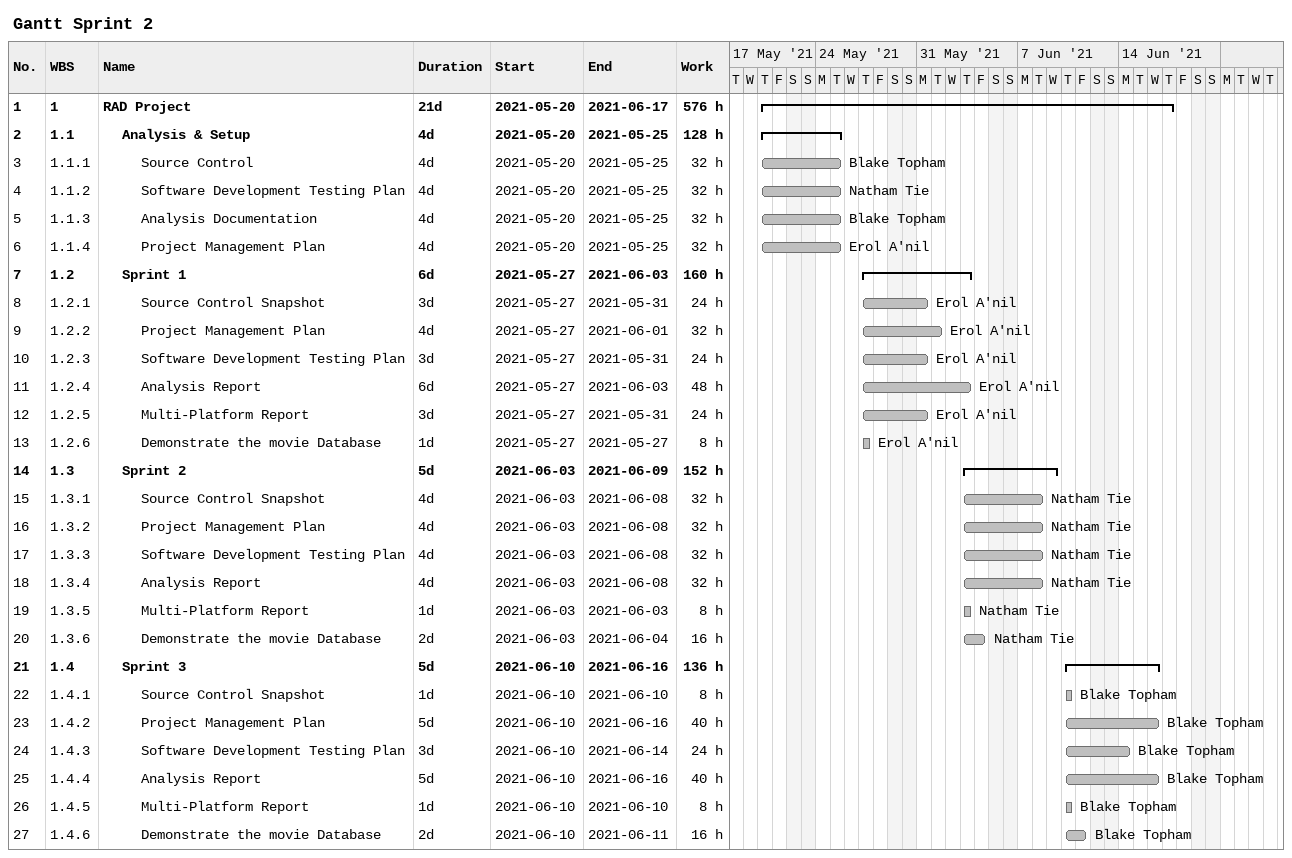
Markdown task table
Gantt Sprint 2

| ID | WBS | Task | Duration | Start | Finish | Resources | Work (h) |
|---|---|---|---|---|---|---|---|
| 1 | 1 | **RAD Project** | 21d | 2021-05-20 | 2021-06-17 |  | 576 |
| 2 | 1.1 | **Analysis & Setup** | 4d | 2021-05-20 | 2021-05-25 |  | 128 |
| 3 | 1.1.1 | Source Control | 4d | 2021-05-20 | 2021-05-25 | Blake Topham | 32 |
| 4 | 1.1.2 | Software Development Testing Plan | 4d | 2021-05-20 | 2021-05-25 | Natham Tie | 32 |
| 5 | 1.1.3 | Analysis Documentation | 4d | 2021-05-20 | 2021-05-25 | Blake Topham | 32 |
| 6 | 1.1.4 | Project Management Plan | 4d | 2021-05-20 | 2021-05-25 | Erol A'nil | 32 |
| 7 | 1.2 | **Sprint 1** | 6d | 2021-05-27 | 2021-06-03 |  | 160 |
| 8 | 1.2.1 | Source Control Snapshot | 3d | 2021-05-27 | 2021-05-31 | Erol A'nil | 24 |
| 9 | 1.2.2 | Project Management Plan | 4d | 2021-05-27 | 2021-06-01 | Erol A'nil | 32 |
| 10 | 1.2.3 | Software Development Testing Plan | 3d | 2021-05-27 | 2021-05-31 | Erol A'nil | 24 |
| 11 | 1.2.4 | Analysis Report | 6d | 2021-05-27 | 2021-06-03 | Erol A'nil | 48 |
| 12 | 1.2.5 | Multi-Platform Report | 3d | 2021-05-27 | 2021-05-31 | Erol A'nil | 24 |
| 13 | 1.2.6 | Demonstrate the movie Database | 1d | 2021-05-27 | 2021-05-27 | Erol A'nil | 8 |
| 14 | 1.3 | **Sprint 2** | 5d | 2021-06-03 | 2021-06-09 |  | 152 |
| 15 | 1.3.1 | Source Control Snapshot | 4d | 2021-06-03 | 2021-06-08 | Natham Tie | 32 |
| 16 | 1.3.2 | Project Management Plan | 4d | 2021-06-03 | 2021-06-08 | Natham Tie | 32 |
| 17 | 1.3.3 | Software Development Testing Plan | 4d | 2021-06-03 | 2021-06-08 | Natham Tie | 32 |
| 18 | 1.3.4 | Analysis Report | 4d | 2021-06-03 | 2021-06-08 | Natham Tie | 32 |
| 19 | 1.3.5 | Multi-Platform Report | 1d | 2021-06-03 | 2021-06-03 | Natham Tie | 8 |
| 20 | 1.3.6 | Demonstrate the movie Database | 2d | 2021-06-03 | 2021-06-04 | Natham Tie | 16 |
| 21 | 1.4 | **Sprint 3** | 5d | 2021-06-10 | 2021-06-16 |  | 136 |
| 22 | 1.4.1 | Source Control Snapshot | 1d | 2021-06-10 | 2021-06-10 | Blake Topham | 8 |
| 23 | 1.4.2 | Project Management Plan | 5d | 2021-06-10 | 2021-06-16 | Blake Topham | 40 |
| 24 | 1.4.3 | Software Development Testing Plan | 3d | 2021-06-10 | 2021-06-14 | Blake Topham | 24 |
| 25 | 1.4.4 | Analysis Report | 5d | 2021-06-10 | 2021-06-16 | Blake Topham | 40 |
| 26 | 1.4.5 | Multi-Platform Report | 1d | 2021-06-10 | 2021-06-10 | Blake Topham | 8 |
| 27 | 1.4.6 | Demonstrate the movie Database | 2d | 2021-06-10 | 2021-06-11 | Blake Topham | 16 |
